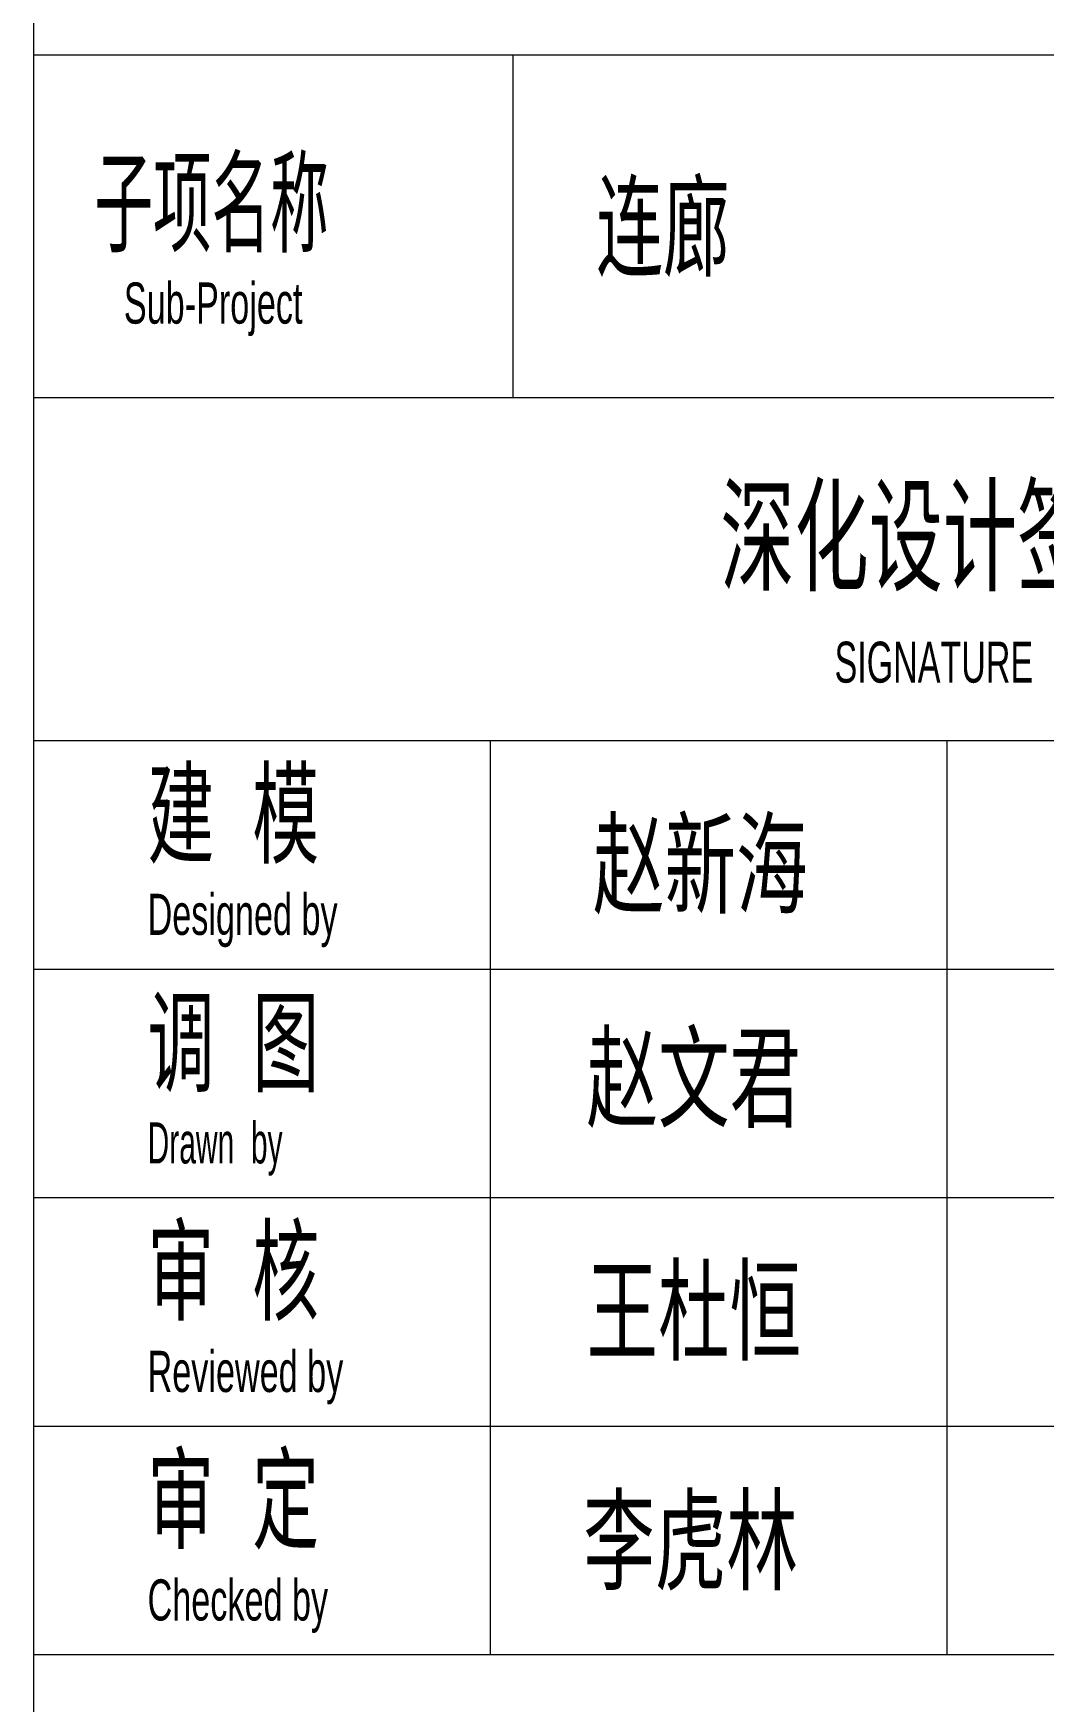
# Model space of a CAD drawing. Header units: millimetres. Extents: x 2 to 599, y 5 to 425.
# Drawn here: x 540.4 to 571.6, y 102.4 to 153.9 of the extents above; entities that cross this region are included whole.
import ezdxf

# ---------------------------------------------------------------- set-up
doc = ezdxf.new("R2010")
doc.units = ezdxf.units.MM
doc.linetypes.add('XKITLINE00', pattern=[0])
doc.layers.add('OtherObjectType', color=1, linetype='Continuous', lineweight=0)
doc.styles.add('$TD_AUDIT_GENERATED_(24B)', font='ARIAL.TTF')
doc.styles.add('Arial', font='arial.ttf')

# ---------------------------------------------------------------- blocks, each defined once
blk = doc.blocks.new('*A49')
at = {"layer": 'OtherObjectType', "color": 7, "linetype": 'XKITLINE00', "lineweight": 0}
for p, q in [((540.4, 420.298), (540.4, 9.6)), ((540.4, 153.279), (594.469, 153.279)), ((555.232, 142.685), (555.232, 153.279)), ((540.4, 142.685), (594.469, 142.685)), ((540.4, 132.09), (594.469, 132.09)), ((554.526, 103.838), (554.526, 132.09)), ((568.652, 103.838), (568.652, 132.09)), ((540.4, 125.027), (594.469, 125.027)), ((540.4, 117.964), (594.469, 117.964)), ((540.4, 110.901), (594.469, 110.901)), ((540.4, 103.838), (594.469, 103.838))]:
    blk.add_line(p, q, dxfattribs=at)
at = {"layer": 'OtherObjectType', "color": 7}
for s, height, style, width, p in [('子项名称', 2.5427, '$TD_AUDIT_GENERATED_(24B)', 0.522006, (542.29, 147.451)), ('连廊', 2.5427, '$TD_AUDIT_GENERATED_(24B)', 0.595, (557.8, 146.7)), ('Sub-Project', 1.27134, '$TD_AUDIT_GENERATED_(24B)', 0.595, (543.197, 144.973)), ('深化设计签字', 2.8252, '$TD_AUDIT_GENERATED_(24B)', 0.595, (561.636, 137.009)), ('SIGNATURE', 1.2657, '$TD_AUDIT_GENERATED_(24B)', 0.595, (565.167, 133.878)), ('建  模', 2.5427, '$TD_AUDIT_GENERATED_(24B)', 0.595, (543.931, 128.559)), ('赵新海', 2.5427, 'Arial', 0.6375, (557.7, 127)), ('Designed by', 1.27134, '$TD_AUDIT_GENERATED_(24B)', 0.595, (543.931, 126.082)), ('调  图', 2.5427, '$TD_AUDIT_GENERATED_(24B)', 0.595, (543.931, 121.496)), ('赵文君', 2.5427, 'Arial', 0.6375, (557.5, 120.4)), ('Drawn  by', 1.2713, '$TD_AUDIT_GENERATED_(24B)', 0.522006, (543.931, 119.019)), ('审  核', 2.5427, '$TD_AUDIT_GENERATED_(24B)', 0.595, (543.931, 114.433)), ('王杜恒', 2.5427, 'Arial', 0.6375, (557.5, 113.2)), ('Reviewed by', 1.27134, '$TD_AUDIT_GENERATED_(24B)', 0.595, (543.931, 111.956)), ('审  定', 2.5427, '$TD_AUDIT_GENERATED_(24B)', 0.595, (543.931, 107.37)), ('李虎林', 2.5427, 'Arial', 0.6375, (557.4, 106.1)), ('Checked by', 1.2713, '$TD_AUDIT_GENERATED_(24B)', 0.595, (543.931, 104.893))]:
    blk.add_text(s, height=height, dxfattribs=dict(at, style=style, width=width)).set_placement(p)
blk = doc.blocks.new('*A51')
at = {"layer": 'OtherObjectType', "color": 7, "linetype": 'XKITLINE00', "lineweight": 0}
for p, q in [((540.4, 420.298), (540.4, 9.6)), ((540.4, 153.279), (594.469, 153.279)), ((555.232, 142.685), (555.232, 153.279)), ((540.4, 142.685), (594.469, 142.685)), ((540.4, 132.09), (594.469, 132.09)), ((554.526, 103.838), (554.526, 132.09)), ((568.652, 103.838), (568.652, 132.09)), ((540.4, 125.027), (594.469, 125.027)), ((540.4, 117.964), (594.469, 117.964)), ((540.4, 110.901), (594.469, 110.901)), ((540.4, 103.838), (594.469, 103.838))]:
    blk.add_line(p, q, dxfattribs=at)
at = {"layer": 'OtherObjectType', "color": 7}
for s, height, style, width, p in [('子项名称', 2.5427, '$TD_AUDIT_GENERATED_(24B)', 0.522006, (542.29, 147.451)), ('连廊', 2.5427, '$TD_AUDIT_GENERATED_(24B)', 0.595, (557.8, 146.7)), ('Sub-Project', 1.27134, '$TD_AUDIT_GENERATED_(24B)', 0.595, (543.197, 144.973)), ('深化设计签字', 2.8252, '$TD_AUDIT_GENERATED_(24B)', 0.595, (561.636, 137.009)), ('SIGNATURE', 1.2657, '$TD_AUDIT_GENERATED_(24B)', 0.595, (565.167, 133.878)), ('建  模', 2.5427, '$TD_AUDIT_GENERATED_(24B)', 0.595, (543.931, 128.559)), ('赵新海', 2.5427, 'Arial', 0.6375, (557.7, 127)), ('Designed by', 1.27134, '$TD_AUDIT_GENERATED_(24B)', 0.595, (543.931, 126.082)), ('调  图', 2.5427, '$TD_AUDIT_GENERATED_(24B)', 0.595, (543.931, 121.496)), ('赵文君', 2.5427, 'Arial', 0.6375, (557.5, 120.4)), ('Drawn  by', 1.2713, '$TD_AUDIT_GENERATED_(24B)', 0.522006, (543.931, 119.019)), ('审  核', 2.5427, '$TD_AUDIT_GENERATED_(24B)', 0.595, (543.931, 114.433)), ('王杜恒', 2.5427, 'Arial', 0.6375, (557.5, 113.2)), ('Reviewed by', 1.27134, '$TD_AUDIT_GENERATED_(24B)', 0.595, (543.931, 111.956)), ('审  定', 2.5427, '$TD_AUDIT_GENERATED_(24B)', 0.595, (543.931, 107.37)), ('李虎林', 2.5427, 'Arial', 0.6375, (557.4, 106.1)), ('Checked by', 1.2713, '$TD_AUDIT_GENERATED_(24B)', 0.595, (543.931, 104.893))]:
    blk.add_text(s, height=height, dxfattribs=dict(at, style=style, width=width)).set_placement(p)

msp = doc.modelspace()

# ---------------------------------------------------------------- block references
at = {"lineweight": 0}
for name in ['*A49', '*A51']:
    msp.add_blockref(name, (0, 0), dxfattribs=at)

doc.saveas('drawing.dxf')
